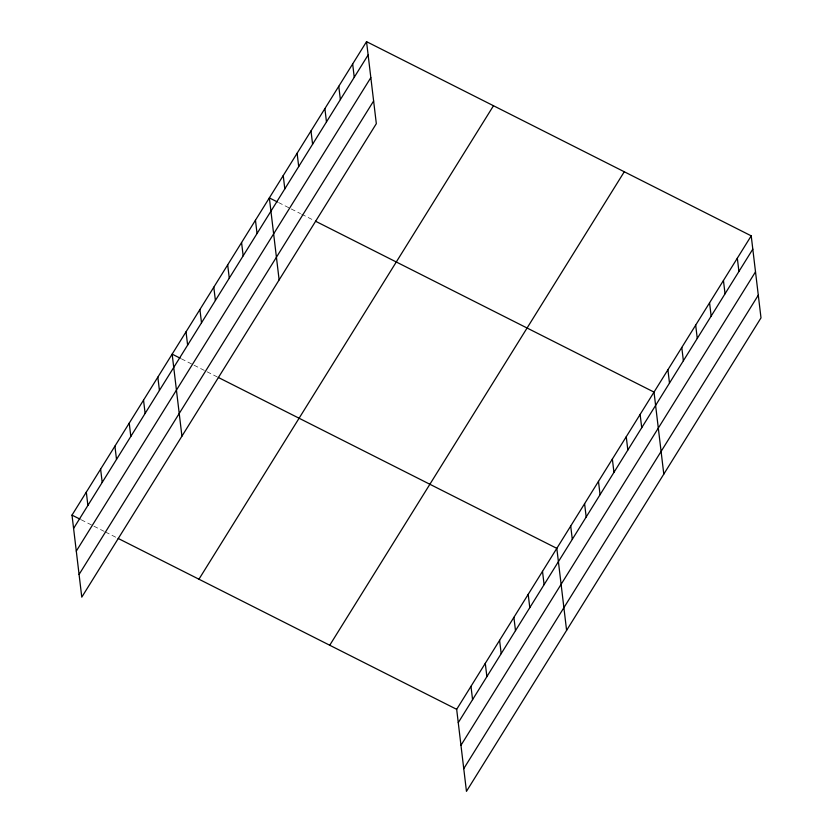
<?xml version="1.0" encoding="UTF-8"?>
<svg xmlns="http://www.w3.org/2000/svg" width="833" height="833" viewBox="0 0 833 833"><rect width="100%" height="100%" fill="white"/><g stroke="black" fill="none" stroke-linecap="round" stroke-linejoin="round"><path stroke-width="0.62" stroke-dasharray="4.17 3.12" d="M278.576 202.554L290.113 208.385M291.269 208.968L300.505 213.623M301.661 214.206L314.353 220.62M181.375 358.804L192.923 364.635M194.068 365.218L217.153 376.87M81.238 519.782L92.775 525.613M93.931 526.196L104.312 531.433M105.468 532.016L117.005 537.847"/><path stroke-width="1.25" d="M366.541 41.65L376.329 123.669L81.78 597.146L72.002 515.127L366.541 41.65L751.22 235.854L760.998 317.873L466.459 791.35L456.671 709.331L751.22 235.854M73.585 528.424L368.134 54.957M76.292 551.102L370.831 77.625M79.073 574.468L373.621 100.991M198.941 579.216L493.49 105.739M329.733 645.242L624.281 171.765M458.265 722.638L752.803 249.161M460.961 745.306L755.51 271.839M463.752 768.672L758.29 295.194M277.42 201.971L269.351 197.9L279.128 279.919M315.509 221.203L654.02 392.104L663.797 474.123M180.22 358.221L172.15 354.14L181.927 436.159M218.308 377.453L556.819 548.353L566.596 630.373M72.002 515.127L80.083 519.198M118.161 538.43L456.671 709.331M737.33 258.178L738.923 271.485M723.45 280.502L725.033 293.799M709.56 302.816L711.153 316.124M695.68 325.141L697.263 338.448M681.79 347.465L683.372 360.762M667.91 369.779L669.493 383.086M640.129 414.428L641.722 427.725M626.249 436.742L627.832 450.049M612.359 459.066L613.952 472.373M598.479 481.391L600.062 494.687M584.589 503.705L586.182 517.012M570.709 526.029L572.292 539.336M542.512 571.344L544.095 584.651M528.205 594.345L529.788 607.653M513.899 617.347L515.492 630.643M499.592 640.338L501.185 653.645M485.285 663.339L486.878 676.635M470.978 686.33L472.571 699.637M352.661 63.974L354.244 77.271M338.771 86.288L340.364 99.596M324.891 108.613L326.474 121.92M311.001 130.937L312.594 144.234M297.121 153.251L298.703 166.558M283.23 175.576L284.813 188.883M255.46 220.214L257.043 233.521M241.57 242.538L243.163 255.846M227.69 264.863L229.273 278.16M213.8 287.177L215.393 300.484M199.92 309.501L201.503 322.808M186.03 331.826L187.623 345.122M157.843 377.141L159.426 390.448M143.536 400.142L145.119 413.439M129.23 423.133L130.812 436.44M114.923 446.134L116.505 459.441M100.616 469.135L102.199 482.432M86.309 492.126L87.892 505.433"/></g></svg>
